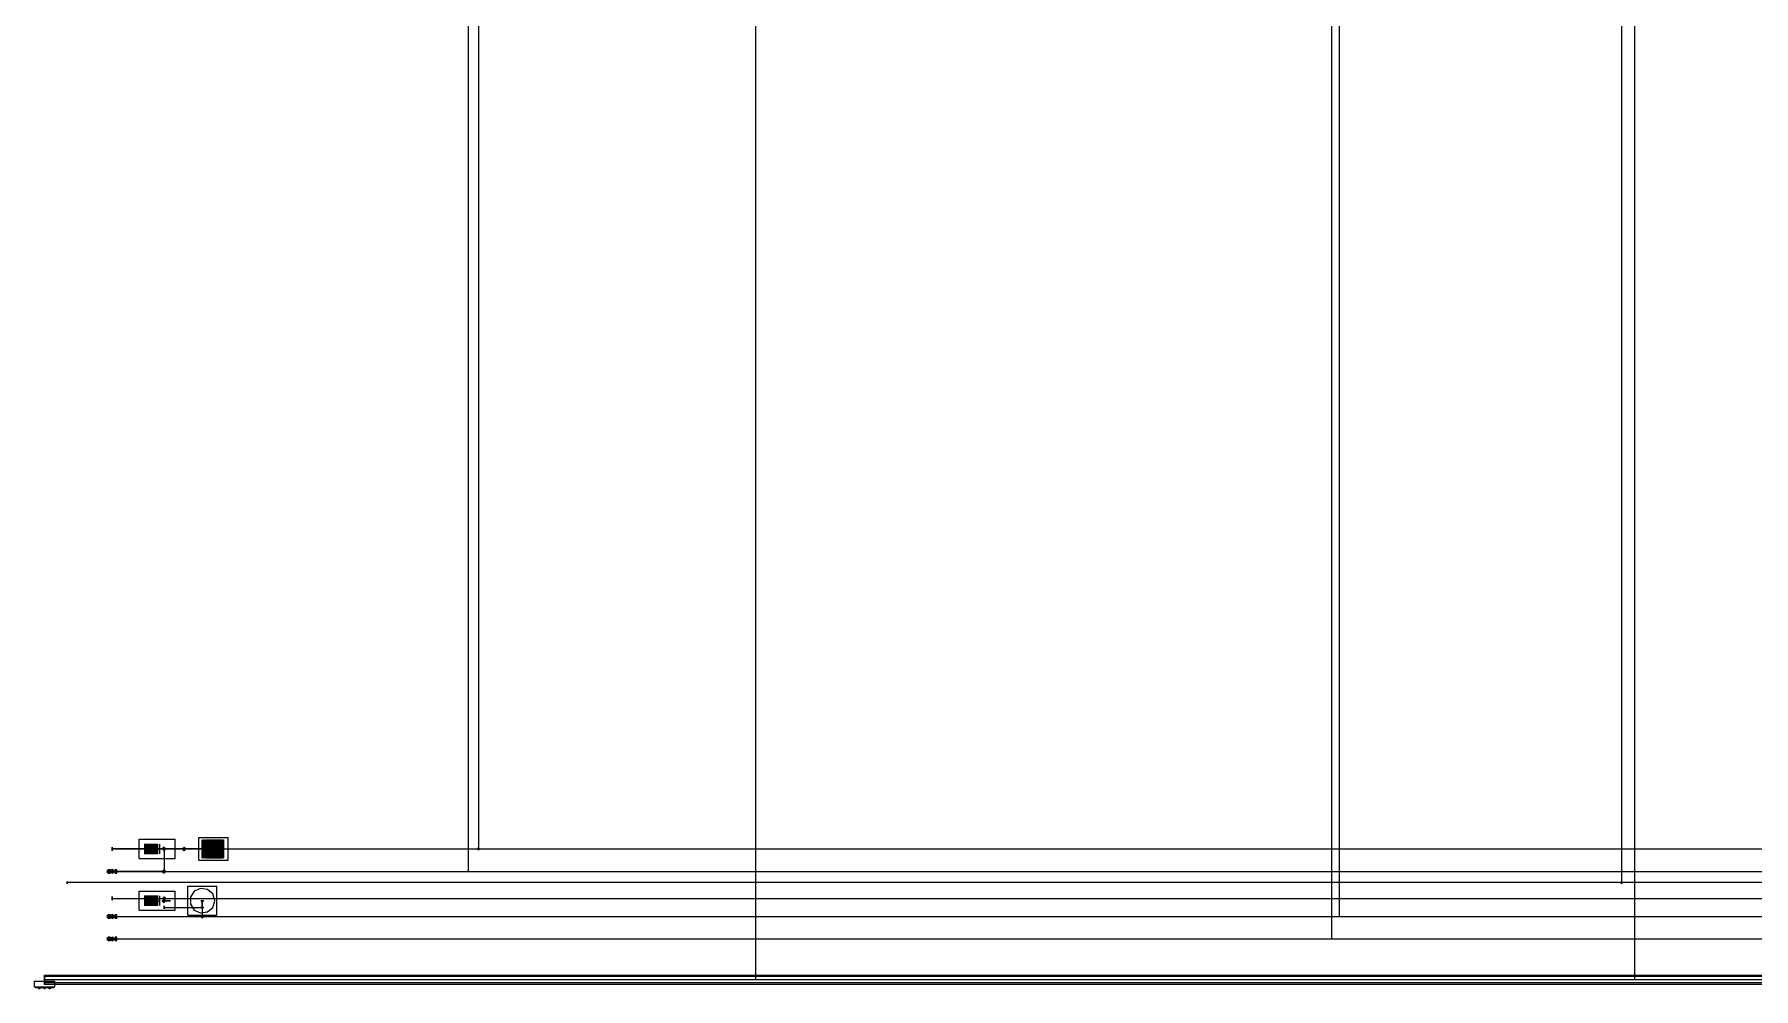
# Model space of a CAD drawing. Header units: millimetres. Extents: x 303550 to 456080, y -62705 to 22022.
# Drawn here: x 303550 to 379815, y -62705 to -20341 of the extents above; entities that cross this region are included whole.
import ezdxf

# ---------------------------------------------------------------- set-up
doc = ezdxf.new("R2010")
doc.units = ezdxf.units.MM

msp = doc.modelspace()

# ---------------------------------------------------------------- linework, layer by layer
at = {"layer": 'electrical'}
for p, q in [((335550, -62300), (335550, 2200)), ((374550, -62300), (374550, 2200)), ((303550, -62625), (303550, -62375)), ((303550, -62375), (304450, -62375)), ((304021.65, -62300), (303978.35, -62300)), ((303978.35, -62300), (304000, -62300)), ((304021.65, -62500), (303978.35, -62500)), ((303978.35, -62500), (304000, -62500)), ((304025, -62300), (303987.5, -62278.35)), ((303987.5, -62278.35), (303987.5, -62321.65)), ((303987.5, -62321.65), (304025, -62300)), ((304000, -62150), (304000, -62100)), ((304000, -62500), (304000, -62100)), ((304000, -62100), (456000, -62100)), ((304000, -62150), (304000, -62450)), ((304000, -62150), (456000, -62150)), ((304000, -62315.59), (304000, -62284.41)), ((304000, -62284.41), (304000, -62300)), ((304000, -62300), (456000, -62300)), ((304000, -62300), (304000, -62315.59)), ((304000, -62300), (304021.65, -62300)), ((304000, -62500), (304000, -62300)), ((304000, -62300), (304027, -62300)), ((304027, -62300), (304000, -62300)), ((304000, -62500), (304000, -62450)), ((456000, -62450), (304000, -62450)), ((304000, -62500), (456000, -62500)), ((304000, -62500), (304021.65, -62500)), ((304450, -62625), (304450, -62375)), ((335565.59, -62300), (335534.41, -62300)), ((335534.41, -62300), (335550, -62300)), ((335550, -62300), (335565.59, -62300)), ((374565.59, -62300), (374534.41, -62300)), ((374534.41, -62300), (374550, -62300)), ((374550, -62300), (374565.59, -62300)), ((303550, -62625), (304450, -62625)), ((303590, -62652.5), (303590, -62617.5)), ((303590, -62617.5), (304410, -62617.5)), ((303590, -62652.5), (304410, -62652.5)), ((303725, -62690), (303725, -62650)), ((303725, -62650), (303825, -62650)), ((303725, -62690), (303825, -62690)), ((303798.38, -62680), (303751.62, -62680)), ((303751.62, -62680), (303775, -62680)), ((303798.38, -62705), (303751.62, -62705)), ((303751.62, -62705), (303775, -62705)), ((303775, -62680), (303775, -62705)), ((303775, -62680), (303798.38, -62680)), ((303775, -62705), (303798.38, -62705)), ((303825, -62690), (303825, -62650)), ((303950, -62690), (303950, -62650)), ((303950, -62650), (304050, -62650)), ((303950, -62690), (304050, -62690)), ((304023.38, -62680), (303976.62, -62680)), ((303976.62, -62680), (304000, -62680)), ((304023.38, -62705), (303976.62, -62705)), ((303976.62, -62705), (304000, -62705)), ((304000, -62680), (304000, -62705)), ((304000, -62680), (304023.38, -62680)), ((304000, -62705), (304023.38, -62705)), ((304050, -62690), (304050, -62650)), ((304175, -62690), (304175, -62650)), ((304175, -62650), (304275, -62650)), ((304175, -62690), (304275, -62690)), ((304248.38, -62680), (304201.62, -62680)), ((304201.62, -62680), (304225, -62680)), ((304248.38, -62705), (304201.62, -62705)), ((304201.62, -62705), (304225, -62705)), ((304225, -62680), (304225, -62705)), ((304225, -62680), (304248.38, -62680)), ((304225, -62705), (304248.38, -62705)), ((304275, -62690), (304275, -62650)), ((304410, -62652.5), (304410, -62617.5))]:
    msp.add_line(p, q, dxfattribs=at)
at = {"layer": 'water'}
for p, q in [((323250, 16600), (323250, -56500)), ((373950, 13800), (373950, -58000)), ((322800, -57500), (322800, 2400)), ((361100, -60500), (361100, 2400)), ((361450, -59500), (361450, 2400)), ((307000, -56500), (307000, -56420)), ((307000, -56420), (307000, -56500)), ((307000, -56500), (307000, -56420)), ((307000, -56420), (307000, -56500)), ((308200, -56925), (308200, -56075)), ((308200, -56075), (309800, -56075)), ((308450, -56404.55), (308450, -56285.52)), ((308450, -56285.52), (308450, -56328)), ((308450, -56328), (308450, -56500)), ((308450, -56595.45), (308450, -56404.55)), ((308470, -56398.04), (308470, -56270.89)), ((308470, -56270.89), (308470, -56316.27)), ((308470, -56316.27), (308470, -56500)), ((308470, -56601.96), (308470, -56398.04)), ((308488, -56398.04), (308488, -56270.89)), ((308488, -56270.89), (308488, -56316.27)), ((308488, -56316.27), (308488, -56500)), ((308488, -56601.96), (308488, -56398.04)), ((308555, -56398.04), (308555, -56270.89)), ((308555, -56270.89), (308555, -56316.27)), ((308555, -56316.27), (308555, -56500)), ((308555, -56601.96), (308555, -56398.04)), ((308573, -56398.04), (308573, -56270.89)), ((308573, -56270.89), (308573, -56316.27)), ((308573, -56316.27), (308573, -56500)), ((308573, -56601.96), (308573, -56398.04)), ((308640, -56398.04), (308640, -56270.89)), ((308640, -56270.89), (308640, -56316.27)), ((308640, -56316.27), (308640, -56500)), ((308640, -56601.96), (308640, -56398.04)), ((308658, -56398.04), (308658, -56270.89)), ((308658, -56270.89), (308658, -56316.27)), ((308658, -56316.27), (308658, -56500)), ((308658, -56601.96), (308658, -56398.04)), ((308725, -56398.04), (308725, -56270.89)), ((308725, -56270.89), (308725, -56316.27)), ((308725, -56316.27), (308725, -56500)), ((308725, -56601.96), (308725, -56398.04)), ((308743, -56398.04), (308743, -56270.89)), ((308743, -56270.89), (308743, -56316.27)), ((308743, -56316.27), (308743, -56500)), ((308743, -56601.96), (308743, -56398.04)), ((308810, -56398.04), (308810, -56270.89)), ((308810, -56270.89), (308810, -56316.27)), ((308810, -56316.27), (308810, -56500)), ((308810, -56601.96), (308810, -56398.04)), ((308828, -56398.04), (308828, -56270.89)), ((308828, -56270.89), (308828, -56316.27)), ((308828, -56316.27), (308828, -56500)), ((308828, -56601.96), (308828, -56398.04)), ((308895, -56398.04), (308895, -56270.89)), ((308895, -56270.89), (308895, -56316.27)), ((308895, -56316.27), (308895, -56500)), ((308895, -56601.96), (308895, -56398.04)), ((308913, -56398.04), (308913, -56270.89)), ((308913, -56270.89), (308913, -56316.27)), ((308913, -56316.27), (308913, -56500)), ((308913, -56601.96), (308913, -56398.04)), ((308980, -56398.04), (308980, -56270.89)), ((308980, -56270.89), (308980, -56316.27)), ((308980, -56316.27), (308980, -56500)), ((308980, -56601.96), (308980, -56398.04)), ((308998, -56398.04), (308998, -56270.89)), ((308998, -56270.89), (308998, -56316.27)), ((308998, -56316.27), (308998, -56500)), ((308998, -56601.96), (308998, -56398.04)), ((309100, -56404.55), (309100, -56285.52)), ((309100, -56285.52), (309100, -56328)), ((309100, -56328), (309100, -56500)), ((309100, -56595.45), (309100, -56404.55)), ((309300, -56420), (309220, -56500)), ((309380, -56500), (309300, -56420)), ((309300, -56500), (309300, -56420)), ((309300, -56420), (309300, -56500)), ((309800, -56925), (309800, -56075)), ((310120, -56500), (310200, -56420)), ((310200, -56500), (310200, -56420)), ((310200, -56420), (310200, -56500)), ((310200, -56420), (310280, -56500)), ((310850, -57000), (310850, -56000)), ((310850, -56000), (312150, -56000)), ((310987.5, -56900), (310987.5, -56100)), ((310987.5, -56100), (311012.5, -56100)), ((311012.5, -56900), (311012.5, -56100)), ((311032.5, -56900), (311032.5, -56100)), ((311032.5, -56100), (311057.5, -56100)), ((311057.5, -56900), (311057.5, -56100)), ((311077.5, -56900), (311077.5, -56100)), ((311077.5, -56100), (311102.5, -56100)), ((311102.5, -56900), (311102.5, -56100)), ((311122.5, -56900), (311122.5, -56100)), ((311122.5, -56100), (311147.5, -56100)), ((311147.5, -56900), (311147.5, -56100)), ((311167.5, -56900), (311167.5, -56100)), ((311167.5, -56100), (311192.5, -56100)), ((311192.5, -56900), (311192.5, -56100)), ((311212.5, -56900), (311212.5, -56100)), ((311212.5, -56100), (311237.5, -56100)), ((311237.5, -56900), (311237.5, -56100)), ((311257.5, -56900), (311257.5, -56100)), ((311257.5, -56100), (311282.5, -56100)), ((311282.5, -56900), (311282.5, -56100)), ((311302.5, -56900), (311302.5, -56100)), ((311302.5, -56100), (311327.5, -56100)), ((311327.5, -56900), (311327.5, -56100)), ((311347.5, -56900), (311347.5, -56100)), ((311347.5, -56100), (311372.5, -56100)), ((311372.5, -56900), (311372.5, -56100)), ((311392.5, -56900), (311392.5, -56100)), ((311392.5, -56100), (311417.5, -56100)), ((311417.5, -56900), (311417.5, -56100)), ((311500, -56420), (311420, -56500)), ((311437.5, -56900), (311437.5, -56100)), ((311437.5, -56100), (311462.5, -56100)), ((311462.5, -56900), (311462.5, -56100)), ((311482.5, -56900), (311482.5, -56100)), ((311482.5, -56100), (311507.5, -56100)), ((311580, -56500), (311500, -56420)), ((311500, -56500), (311500, -56420)), ((311500, -56420), (311500, -56500)), ((311507.5, -56900), (311507.5, -56100)), ((311527.5, -56900), (311527.5, -56100)), ((311527.5, -56100), (311552.5, -56100)), ((311552.5, -56900), (311552.5, -56100)), ((311572.5, -56900), (311572.5, -56100)), ((311572.5, -56100), (311597.5, -56100)), ((311597.5, -56900), (311597.5, -56100)), ((311617.5, -56900), (311617.5, -56100)), ((311617.5, -56100), (311642.5, -56100)), ((311642.5, -56900), (311642.5, -56100)), ((311662.5, -56900), (311662.5, -56100)), ((311662.5, -56100), (311687.5, -56100)), ((311687.5, -56900), (311687.5, -56100)), ((311707.5, -56900), (311707.5, -56100)), ((311707.5, -56100), (311732.5, -56100)), ((311732.5, -56900), (311732.5, -56100)), ((311752.5, -56900), (311752.5, -56100)), ((311752.5, -56100), (311777.5, -56100)), ((311777.5, -56900), (311777.5, -56100)), ((311797.5, -56900), (311797.5, -56100)), ((311797.5, -56100), (311822.5, -56100)), ((311822.5, -56900), (311822.5, -56100)), ((311842.5, -56900), (311842.5, -56100)), ((311842.5, -56100), (311867.5, -56100)), ((311867.5, -56900), (311867.5, -56100)), ((311887.5, -56900), (311887.5, -56100)), ((311887.5, -56100), (311912.5, -56100)), ((311912.5, -56900), (311912.5, -56100)), ((311932.5, -56900), (311932.5, -56100)), ((311932.5, -56100), (311957.5, -56100)), ((311957.5, -56900), (311957.5, -56100)), ((312150, -57000), (312150, -56000)), ((307000, -56500), (307000, -56580)), ((307000, -56580), (307000, -56500)), ((311500, -56500), (307000, -56500)), ((307000, -56500), (456000, -56500)), ((307000, -56500), (307000, -56580)), ((307000, -56580), (307000, -56500)), ((308200, -56925), (309800, -56925)), ((308450, -56500), (309100, -56500)), ((308450, -56500), (308450, -56672)), ((308450, -56714.48), (308450, -56595.45)), ((308450, -56672), (308450, -56714.48)), ((308470, -56500), (308488, -56500)), ((308470, -56500), (308470, -56683.73)), ((308470, -56729.11), (308470, -56601.96)), ((308470, -56683.73), (308470, -56729.11)), ((308488, -56500), (308488, -56683.73)), ((308488, -56729.11), (308488, -56601.96)), ((308488, -56683.73), (308488, -56729.11)), ((308555, -56500), (308573, -56500)), ((308555, -56500), (308555, -56683.73)), ((308555, -56729.11), (308555, -56601.96)), ((308555, -56683.73), (308555, -56729.11)), ((308573, -56500), (308573, -56683.73)), ((308573, -56729.11), (308573, -56601.96)), ((308573, -56683.73), (308573, -56729.11)), ((308640, -56500), (308658, -56500)), ((308640, -56500), (308640, -56683.73)), ((308640, -56729.11), (308640, -56601.96)), ((308640, -56683.73), (308640, -56729.11)), ((308658, -56500), (308658, -56683.73)), ((308658, -56729.11), (308658, -56601.96)), ((308658, -56683.73), (308658, -56729.11)), ((308725, -56500), (308743, -56500)), ((308725, -56500), (308725, -56683.73)), ((308725, -56729.11), (308725, -56601.96)), ((308725, -56683.73), (308725, -56729.11)), ((308743, -56500), (308743, -56683.73)), ((308743, -56729.11), (308743, -56601.96)), ((308743, -56683.73), (308743, -56729.11)), ((308810, -56500), (308828, -56500)), ((308810, -56500), (308810, -56683.73)), ((308810, -56729.11), (308810, -56601.96)), ((308810, -56683.73), (308810, -56729.11)), ((308828, -56500), (308828, -56683.73)), ((308828, -56729.11), (308828, -56601.96)), ((308828, -56683.73), (308828, -56729.11)), ((308895, -56500), (308913, -56500)), ((308895, -56500), (308895, -56683.73)), ((308895, -56729.11), (308895, -56601.96)), ((308895, -56683.73), (308895, -56729.11)), ((308913, -56500), (308913, -56683.73)), ((308913, -56729.11), (308913, -56601.96)), ((308913, -56683.73), (308913, -56729.11)), ((308980, -56500), (308998, -56500)), ((308980, -56500), (308980, -56683.73)), ((308980, -56729.11), (308980, -56601.96)), ((308980, -56683.73), (308980, -56729.11)), ((308998, -56500), (308998, -56683.73)), ((308998, -56729.11), (308998, -56601.96)), ((308998, -56683.73), (308998, -56729.11)), ((309100, -56500), (309100, -56672)), ((309100, -56714.48), (309100, -56595.45)), ((309100, -56672), (309100, -56714.48)), ((309220, -56500), (309300, -56580)), ((309300, -56500), (309220, -56500)), ((309220, -56500), (309300, -56500)), ((309300, -56500), (309505.06, -56500)), ((309505.06, -56500), (309300, -56500)), ((309300, -56580), (309380, -56500)), ((309300, -56500), (309300, -57500)), ((309300, -56500), (309380, -56500)), ((309380, -56500), (309300, -56500)), ((309300, -56500), (309300, -56580)), ((309300, -56580), (309300, -56500)), ((310200, -56500), (309300, -56500)), ((309505.06, -56500), (309590, -56500)), ((309590, -56500), (309505.06, -56500)), ((310200, -56580), (310120, -56500)), ((310200, -56500), (310200, -56580)), ((310200, -56580), (310200, -56500)), ((311500, -56500), (310200, -56500)), ((310280, -56500), (310200, -56580)), ((310200, -56500), (310274.82, -56500)), ((310274.82, -56500), (310200, -56500)), ((310274.82, -56500), (310274.82, -56500)), ((310850, -57000), (312150, -57000)), ((310987.5, -56900), (311012.5, -56900)), ((311032.5, -56900), (311057.5, -56900)), ((311077.5, -56900), (311102.5, -56900)), ((311122.5, -56900), (311147.5, -56900)), ((311167.5, -56900), (311192.5, -56900)), ((311212.5, -56900), (311237.5, -56900)), ((311257.5, -56900), (311282.5, -56900)), ((311302.5, -56900), (311327.5, -56900)), ((311347.5, -56900), (311372.5, -56900)), ((311392.5, -56900), (311417.5, -56900)), ((311420, -56500), (311500, -56580)), ((311437.5, -56900), (311462.5, -56900)), ((311482.5, -56900), (311507.5, -56900)), ((311500, -56580), (311580, -56500)), ((311500, -56500), (311500, -56580)), ((311500, -56580), (311500, -56500)), ((311500, -56500), (311574.82, -56500)), ((311574.82, -56500), (311500, -56500)), ((311527.5, -56900), (311552.5, -56900)), ((311572.5, -56900), (311597.5, -56900)), ((311574.82, -56500), (311574.82, -56500)), ((311617.5, -56900), (311642.5, -56900)), ((311662.5, -56900), (311687.5, -56900)), ((311707.5, -56900), (311732.5, -56900)), ((311752.5, -56900), (311777.5, -56900)), ((311797.5, -56900), (311822.5, -56900)), ((311842.5, -56900), (311867.5, -56900)), ((311887.5, -56900), (311912.5, -56900)), ((311932.5, -56900), (311957.5, -56900)), ((323293.3, -56500), (323206.7, -56500)), ((323206.7, -56500), (323250, -56500)), ((323300, -56500), (323225, -56456.7)), ((323225, -56456.7), (323225, -56543.3)), ((323225, -56543.3), (323300, -56500)), ((323250, -56500), (323293.3, -56500)), ((323250, -56500), (323304, -56500)), ((323304, -56500), (323250, -56500)), ((305000, -58000), (305000, -57945)), ((305000, -57945), (305000, -58000)), ((305000, -58000), (305000, -57945)), ((305000, -57945), (305000, -58000)), ((306800, -57500), (306800, -57425)), ((306800, -57425), (306800, -57500)), ((306800, -57500), (307200, -57500)), ((306800, -57500), (306800, -57575)), ((306800, -57575), (306800, -57500)), ((306810, -57525), (306810, -57475)), ((306810, -57475), (307190, -57475)), ((306810, -57525), (307190, -57525)), ((306850, -57435.34), (306850, -57395.38)), ((306850, -57395.38), (306850, -57500)), ((306850, -57564.66), (306850, -57435.34)), ((306850, -57500), (306875, -57500)), ((306850, -57500), (306850, -57604.62)), ((306850, -57604.62), (306850, -57564.66)), ((306875, -57435.34), (306875, -57395.38)), ((306875, -57395.38), (306875, -57500)), ((306875, -57564.66), (306875, -57435.34)), ((306875, -57500), (306875, -57604.62)), ((306875, -57604.62), (306875, -57564.66)), ((307027.81, -57414.4), (306927.19, -57447.1)), ((306927.19, -57447.1), (306927.19, -57552.9)), ((306927.19, -57552.9), (307027.81, -57585.6)), ((307000, -57500), (307000, -57420)), ((307000, -57420), (307000, -57500)), ((307000, -57500), (307000, -57420)), ((307000, -57420), (307000, -57500)), ((307000, -57500), (307000, -57580)), ((307000, -57580), (307000, -57500)), ((309300, -57500), (307000, -57500)), ((307000, -57500), (456000, -57500)), ((307000, -57500), (307000, -57580)), ((307000, -57580), (307000, -57500)), ((307090, -57500), (307027.81, -57414.4)), ((307027.81, -57585.6), (307090, -57500)), ((307150, -57435.34), (307150, -57395.38)), ((307150, -57395.38), (307150, -57500)), ((307150, -57564.66), (307150, -57435.34)), ((307150, -57500), (307175, -57500)), ((307150, -57500), (307150, -57604.62)), ((307150, -57604.62), (307150, -57564.66)), ((307175, -57435.34), (307175, -57395.38)), ((307175, -57395.38), (307175, -57500)), ((307175, -57564.66), (307175, -57435.34)), ((307175, -57500), (307175, -57604.62)), ((307175, -57604.62), (307175, -57564.66)), ((307190, -57525), (307190, -57475)), ((307200, -57500), (307200, -57425)), ((307200, -57425), (307200, -57500)), ((307200, -57500), (307200, -57575)), ((307200, -57575), (307200, -57500)), ((309300, -57420), (309220, -57500)), ((309300, -57500), (309220, -57500)), ((309220, -57500), (309300, -57500)), ((309220, -57500), (309300, -57580)), ((309380, -57500), (309300, -57420)), ((309300, -57500), (309300, -57420)), ((309300, -57420), (309300, -57500)), ((309300, -57500), (309380, -57500)), ((309380, -57500), (309300, -57500)), ((309300, -57580), (309380, -57500)), ((309300, -57500), (309300, -57580)), ((309300, -57580), (309300, -57500)), ((309300, -57500), (309374.82, -57500)), ((309374.82, -57500), (309300, -57500)), ((309374.82, -57500), (309374.82, -57500)), ((322843.3, -57500), (322756.7, -57500)), ((322756.7, -57500), (322800, -57500)), ((322800, -57500), (322843.3, -57500)), ((373950, -58000), (373950, -57945)), ((373950, -57945), (373950, -58000)), ((305000, -58000), (305000, -58055)), ((305000, -58055), (305000, -58000)), ((373950, -58000), (305000, -58000)), ((305000, -58000), (305000, -58055)), ((305000, -58055), (305000, -58000)), ((452950, -58000), (305000, -58000)), ((307000, -58700), (307000, -58620)), ((307000, -58620), (307000, -58700)), ((307000, -58700), (307000, -58635)), ((307000, -58635), (307000, -58700)), ((307000, -58700), (309300, -58700)), ((307000, -58700), (307000, -58765)), ((307000, -58765), (307000, -58700)), ((307000, -58700), (456000, -58700)), ((307000, -58700), (307000, -58780)), ((307000, -58780), (307000, -58700)), ((308200, -59225), (308200, -58375)), ((308200, -58375), (309800, -58375)), ((308450, -58704.55), (308450, -58585.52)), ((308450, -58585.52), (308450, -58628)), ((308450, -58628), (308450, -58800)), ((308450, -58895.45), (308450, -58704.55)), ((308470, -58698.04), (308470, -58570.89)), ((308470, -58570.89), (308470, -58616.27)), ((308470, -58616.27), (308470, -58800)), ((308470, -58901.96), (308470, -58698.04)), ((308488, -58698.04), (308488, -58570.89)), ((308488, -58570.89), (308488, -58616.27)), ((308488, -58616.27), (308488, -58800)), ((308488, -58901.96), (308488, -58698.04)), ((308555, -58698.04), (308555, -58570.89)), ((308555, -58570.89), (308555, -58616.27)), ((308555, -58616.27), (308555, -58800)), ((308555, -58901.96), (308555, -58698.04)), ((308573, -58698.04), (308573, -58570.89)), ((308573, -58570.89), (308573, -58616.27)), ((308573, -58616.27), (308573, -58800)), ((308573, -58901.96), (308573, -58698.04)), ((308640, -58698.04), (308640, -58570.89)), ((308640, -58570.89), (308640, -58616.27)), ((308640, -58616.27), (308640, -58800)), ((308640, -58901.96), (308640, -58698.04)), ((308658, -58698.04), (308658, -58570.89)), ((308658, -58570.89), (308658, -58616.27)), ((308658, -58616.27), (308658, -58800)), ((308658, -58901.96), (308658, -58698.04)), ((308725, -58698.04), (308725, -58570.89)), ((308725, -58570.89), (308725, -58616.27)), ((308725, -58616.27), (308725, -58800)), ((308725, -58901.96), (308725, -58698.04)), ((308743, -58698.04), (308743, -58570.89)), ((308743, -58570.89), (308743, -58616.27)), ((308743, -58616.27), (308743, -58800)), ((308743, -58901.96), (308743, -58698.04)), ((308810, -58698.04), (308810, -58570.89)), ((308810, -58570.89), (308810, -58616.27)), ((308810, -58616.27), (308810, -58800)), ((308810, -58901.96), (308810, -58698.04)), ((308828, -58698.04), (308828, -58570.89)), ((308828, -58570.89), (308828, -58616.27)), ((308828, -58616.27), (308828, -58800)), ((308828, -58901.96), (308828, -58698.04)), ((308895, -58698.04), (308895, -58570.89)), ((308895, -58570.89), (308895, -58616.27)), ((308895, -58616.27), (308895, -58800)), ((308895, -58901.96), (308895, -58698.04)), ((308913, -58698.04), (308913, -58570.89)), ((308913, -58570.89), (308913, -58616.27)), ((308913, -58616.27), (308913, -58800)), ((308913, -58901.96), (308913, -58698.04)), ((308980, -58698.04), (308980, -58570.89)), ((308980, -58570.89), (308980, -58616.27)), ((308980, -58616.27), (308980, -58800)), ((308980, -58901.96), (308980, -58698.04)), ((308998, -58698.04), (308998, -58570.89)), ((308998, -58570.89), (308998, -58616.27)), ((308998, -58616.27), (308998, -58800)), ((308998, -58901.96), (308998, -58698.04)), ((309100, -58704.55), (309100, -58585.52)), ((309100, -58585.52), (309100, -58628)), ((309100, -58628), (309100, -58800)), ((309100, -58895.45), (309100, -58704.55)), ((309300, -58720), (309220, -58800)), ((309235, -58700), (309300, -58635.08)), ((309300, -58764.92), (309235, -58700)), ((309300, -58700), (309300, -58635)), ((309300, -58635), (309300, -58700)), ((309300, -58635.08), (309365, -58700)), ((309300, -58700), (309300, -58765)), ((309300, -58765), (309300, -58700)), ((309365, -58700), (309300, -58764.92)), ((309300, -58700), (309370.2, -58700)), ((309370.2, -58700), (309300, -58700)), ((309380, -58800), (309300, -58720)), ((309800, -59225), (309800, -58375)), ((310350, -59450), (310350, -58150)), ((310350, -58150), (311650, -58150)), ((310639.83, -58384.34), (310472.28, -58645.05)), ((310472.28, -58645.05), (310472.28, -58954.95)), ((310921.73, -58255.6), (310639.83, -58384.34)), ((311228.48, -58299.7), (310921.73, -58255.6)), ((311462.69, -58502.65), (311228.48, -58299.7)), ((311550, -58800), (311462.69, -58502.65)), ((311650, -59450), (311650, -58150)), ((373950, -58000), (373895, -58000)), ((373895, -58000), (373950, -58000)), ((373950, -58000), (374005, -58000)), ((374005, -58000), (373950, -58000)), ((373950, -58000), (373950, -58055)), ((373950, -58055), (373950, -58000)), ((373950, -58000), (374009.4, -58000)), ((374009.4, -58000), (373950, -58000)), ((306800, -59500), (306800, -59425)), ((306800, -59425), (306800, -59500)), ((306810, -59525), (306810, -59475)), ((306810, -59475), (307190, -59475)), ((306850, -59435.34), (306850, -59395.38)), ((306850, -59395.38), (306850, -59500)), ((306850, -59564.66), (306850, -59435.34)), ((306875, -59435.34), (306875, -59395.38)), ((306875, -59395.38), (306875, -59500)), ((306875, -59564.66), (306875, -59435.34)), ((307027.81, -59414.4), (306927.19, -59447.1)), ((306927.19, -59447.1), (306927.19, -59552.9)), ((307000, -59500), (307000, -59420)), ((307000, -59420), (307000, -59500)), ((307090, -59500), (307027.81, -59414.4)), ((307150, -59435.34), (307150, -59395.38)), ((307150, -59395.38), (307150, -59500)), ((307150, -59564.66), (307150, -59435.34)), ((307175, -59435.34), (307175, -59395.38)), ((307175, -59395.38), (307175, -59500)), ((307175, -59564.66), (307175, -59435.34)), ((307190, -59525), (307190, -59475)), ((307200, -59500), (307200, -59425)), ((307200, -59425), (307200, -59500)), ((308200, -59225), (309800, -59225)), ((308450, -58800), (309100, -58800)), ((308450, -58800), (308450, -58972)), ((308450, -59014.48), (308450, -58895.45)), ((308450, -58972), (308450, -59014.48)), ((308470, -58800), (308488, -58800)), ((308470, -58800), (308470, -58983.73)), ((308470, -59029.11), (308470, -58901.96)), ((308470, -58983.73), (308470, -59029.11)), ((308488, -58800), (308488, -58983.73)), ((308488, -59029.11), (308488, -58901.96)), ((308488, -58983.73), (308488, -59029.11)), ((308555, -58800), (308573, -58800)), ((308555, -58800), (308555, -58983.73)), ((308555, -59029.11), (308555, -58901.96)), ((308555, -58983.73), (308555, -59029.11)), ((308573, -58800), (308573, -58983.73)), ((308573, -59029.11), (308573, -58901.96)), ((308573, -58983.73), (308573, -59029.11)), ((308640, -58800), (308658, -58800)), ((308640, -58800), (308640, -58983.73)), ((308640, -59029.11), (308640, -58901.96)), ((308640, -58983.73), (308640, -59029.11)), ((308658, -58800), (308658, -58983.73)), ((308658, -59029.11), (308658, -58901.96)), ((308658, -58983.73), (308658, -59029.11)), ((308725, -58800), (308743, -58800)), ((308725, -58800), (308725, -58983.73)), ((308725, -59029.11), (308725, -58901.96)), ((308725, -58983.73), (308725, -59029.11)), ((308743, -58800), (308743, -58983.73)), ((308743, -59029.11), (308743, -58901.96)), ((308743, -58983.73), (308743, -59029.11)), ((308810, -58800), (308828, -58800)), ((308810, -58800), (308810, -58983.73)), ((308810, -59029.11), (308810, -58901.96)), ((308810, -58983.73), (308810, -59029.11)), ((308828, -58800), (308828, -58983.73)), ((308828, -59029.11), (308828, -58901.96)), ((308828, -58983.73), (308828, -59029.11)), ((308895, -58800), (308913, -58800)), ((308895, -58800), (308895, -58983.73)), ((308895, -59029.11), (308895, -58901.96)), ((308895, -58983.73), (308895, -59029.11)), ((308913, -58800), (308913, -58983.73)), ((308913, -59029.11), (308913, -58901.96)), ((308913, -58983.73), (308913, -59029.11)), ((308980, -58800), (308998, -58800)), ((308980, -58800), (308980, -58983.73)), ((308980, -59029.11), (308980, -58901.96)), ((308980, -58983.73), (308980, -59029.11)), ((308998, -58800), (308998, -58983.73)), ((308998, -59029.11), (308998, -58901.96)), ((308998, -58983.73), (308998, -59029.11)), ((309100, -58800), (309100, -58972)), ((309100, -59014.48), (309100, -58895.45)), ((309100, -58972), (309100, -59014.48)), ((309220, -58800), (309300, -58880)), ((309235, -58800), (309300, -58735.08)), ((309300, -58864.92), (309235, -58800)), ((309300, -58735.08), (309365, -58800)), ((309300, -58764.92), (309300, -58864.92)), ((309300, -58800), (309505.06, -58800)), ((309505.06, -58800), (309300, -58800)), ((309300, -58880), (309380, -58800)), ((309365, -58800), (309300, -58864.92)), ((309300, -59100), (309300, -59035)), ((309300, -59035), (309300, -59100)), ((309300, -59100), (311000, -59100)), ((309300, -59100), (309300, -59165)), ((309300, -59165), (309300, -59100)), ((309505.06, -58800), (309590, -58800)), ((309590, -58800), (309505.06, -58800)), ((310350, -59450), (311650, -59450)), ((310472.28, -58954.95), (310639.83, -59215.66)), ((310639.83, -59215.66), (310921.73, -59344.4)), ((310921.73, -59344.4), (311228.48, -59300.3)), ((311000, -58800), (310935, -58800)), ((310935, -58800), (311000, -58800)), ((311000, -59100), (310935, -59100)), ((310935, -59100), (311000, -59100)), ((311000, -59435), (310935, -59500)), ((311000, -58800), (311065, -58800)), ((311065, -58800), (311000, -58800)), ((311000, -59100), (311000, -58800)), ((311000, -58800), (311000, -59500)), ((311000, -59100), (311000, -59035)), ((311000, -59035), (311000, -59100)), ((311000, -59100), (311000, -59165)), ((311000, -59165), (311000, -59100)), ((311000, -59100), (311065, -59100)), ((311065, -59100), (311000, -59100)), ((311000, -59100), (311070.2, -59100)), ((311070.2, -59100), (311000, -59100)), ((311065, -59500), (311000, -59435)), ((311228.48, -59300.3), (311462.69, -59097.35)), ((311462.69, -59097.35), (311550, -58800)), ((306800, -59500), (307200, -59500)), ((306800, -59500), (306800, -59575)), ((306800, -59575), (306800, -59500)), ((306810, -59525), (307190, -59525)), ((306850, -59500), (306875, -59500)), ((306850, -59500), (306850, -59604.62)), ((306850, -59604.62), (306850, -59564.66)), ((306875, -59500), (306875, -59604.62)), ((306875, -59604.62), (306875, -59564.66)), ((306927.19, -59552.9), (307027.81, -59585.6)), ((307000, -59500), (456000, -59500)), ((307000, -59500), (307000, -59580)), ((307000, -59580), (307000, -59500)), ((307027.81, -59585.6), (307090, -59500)), ((307150, -59500), (307175, -59500)), ((307150, -59500), (307150, -59604.62)), ((307150, -59604.62), (307150, -59564.66)), ((307175, -59500), (307175, -59604.62)), ((307175, -59604.62), (307175, -59564.66)), ((307200, -59500), (307200, -59575)), ((307200, -59575), (307200, -59500)), ((311000, -59500), (310935, -59500)), ((310935, -59500), (311000, -59500)), ((310935, -59500), (311000, -59565)), ((311000, -59500), (311065, -59500)), ((311065, -59500), (311000, -59500)), ((311000, -59565), (311065, -59500)), ((311000, -59500), (311070.2, -59500)), ((311070.2, -59500), (311000, -59500)), ((361480.31, -59500), (361419.69, -59500)), ((361419.69, -59500), (361450, -59500)), ((361450, -59500), (361480.31, -59500)), ((306800, -60500), (306800, -60425)), ((306800, -60425), (306800, -60500)), ((306800, -60500), (307200, -60500)), ((306800, -60500), (306800, -60575)), ((306800, -60575), (306800, -60500)), ((306810, -60525), (306810, -60475)), ((306810, -60475), (307190, -60475)), ((306810, -60525), (307190, -60525)), ((306850, -60435.34), (306850, -60395.38)), ((306850, -60395.38), (306850, -60500)), ((306850, -60564.66), (306850, -60435.34)), ((306850, -60500), (306875, -60500)), ((306850, -60500), (306850, -60604.62)), ((306850, -60604.62), (306850, -60564.66)), ((306875, -60435.34), (306875, -60395.38)), ((306875, -60395.38), (306875, -60500)), ((306875, -60564.66), (306875, -60435.34)), ((306875, -60500), (306875, -60604.62)), ((306875, -60604.62), (306875, -60564.66)), ((307027.81, -60414.4), (306927.19, -60447.1)), ((306927.19, -60447.1), (306927.19, -60552.9)), ((306927.19, -60552.9), (307027.81, -60585.6)), ((307000, -60500), (307000, -60420)), ((307000, -60420), (307000, -60500)), ((307000, -60500), (456000, -60500)), ((307000, -60500), (307000, -60580)), ((307000, -60580), (307000, -60500)), ((307090, -60500), (307027.81, -60414.4)), ((307027.81, -60585.6), (307090, -60500)), ((307150, -60435.34), (307150, -60395.38)), ((307150, -60395.38), (307150, -60500)), ((307150, -60564.66), (307150, -60435.34)), ((307150, -60500), (307175, -60500)), ((307150, -60500), (307150, -60604.62)), ((307150, -60604.62), (307150, -60564.66)), ((307175, -60435.34), (307175, -60395.38)), ((307175, -60395.38), (307175, -60500)), ((307175, -60564.66), (307175, -60435.34)), ((307175, -60500), (307175, -60604.62)), ((307175, -60604.62), (307175, -60564.66)), ((307190, -60525), (307190, -60475)), ((307200, -60500), (307200, -60425)), ((307200, -60425), (307200, -60500)), ((307200, -60500), (307200, -60575)), ((307200, -60575), (307200, -60500)), ((361130.31, -60500), (361069.69, -60500)), ((361069.69, -60500), (361100, -60500)), ((361100, -60500), (361130.31, -60500))]:
    msp.add_line(p, q, dxfattribs=at)

doc.saveas('drawing.dxf')
